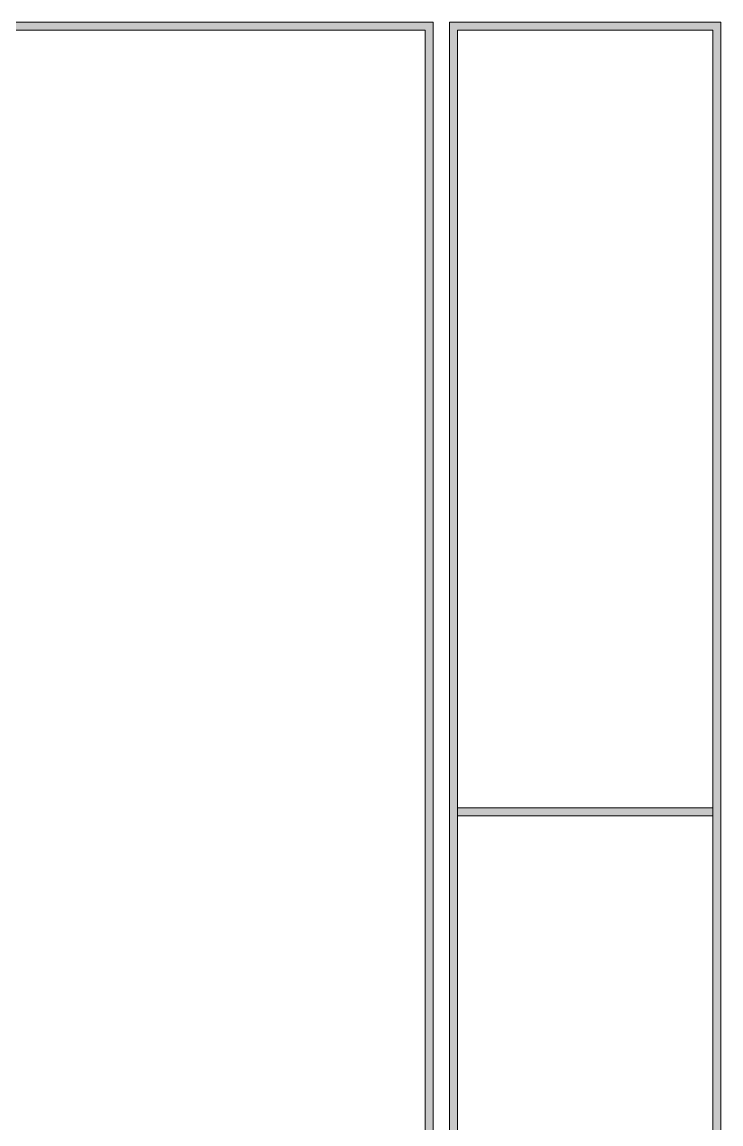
# Model space of a CAD drawing. Header units: inches. Extents: x -26 to 76, y -15 to 22.
# Drawn here: x 64.88 to 75.67, y 2 to 19 of the extents above; entities that cross this region are included whole.
import ezdxf

# ---------------------------------------------------------------- set-up
doc = ezdxf.new("R2010")
doc.units = ezdxf.units.IN
doc.header["$MEASUREMENT"] = 0
doc.layers.add('G-ANNO-TTLB', color=7, linetype='Continuous', lineweight=0)

msp = doc.modelspace()

# ---------------------------------------------------------------- hatches: boundary and pattern name
at = {"layer": 'G-ANNO-TTLB', "true_color": 0xff00ff, "transparency": 33554687}
h = msp.add_hatch(color=6, dxfattribs=at)
edge = h.paths.add_edge_path()
edge.add_spline(control_points=[(71.227, -15.135), (71.227, -15.135), (30.527, -15.135), (30.527, -15.135), (30.527, -15.135), (30.527, 19.001), (30.527, 19.001), (30.527, 19.001), (71.227, 19.001), (71.227, 19.001), (71.227, 19.001), (71.227, -15.135), (71.227, -15.135)], knot_values=[0, 0, 0, 0, 1, 1, 1, 2, 2, 2, 3, 3, 3, 4, 4, 4, 4], degree=3, periodic=0)
edge = h.paths.add_edge_path()
edge.add_spline(control_points=[(30.652, 18.876), (30.652, 18.876), (30.652, -15.01), (30.652, -15.01), (30.652, -15.01), (71.102, -15.01), (71.102, -15.01), (71.102, -15.01), (71.102, 18.876), (71.102, 18.876), (71.102, 18.876), (30.652, 18.876), (30.652, 18.876)], knot_values=[0, 0, 0, 0, 1, 1, 1, 2, 2, 2, 3, 3, 3, 4, 4, 4, 4], degree=3, periodic=0)
edge.add_line((30.652, 18.876), (30.652, 18.876))
h = msp.add_hatch(color=6, dxfattribs=at)
edge = h.paths.add_edge_path()
edge.add_spline(control_points=[(75.666, 19.001), (75.666, 19.001), (75.666, -15.135), (75.666, -15.135), (75.666, -15.135), (71.478, -15.135), (71.478, -15.135), (71.478, -15.135), (71.478, 19.001), (71.478, 19.001), (71.478, 19.001), (75.666, 19.001), (75.666, 19.001)], knot_values=[0, 0, 0, 0, 1, 1, 1, 2, 2, 2, 3, 3, 3, 4, 4, 4, 4], degree=3, periodic=0)
edge = h.paths.add_edge_path()
edge.add_spline(control_points=[(75.541, 18.876), (75.541, 18.876), (71.603, 18.876), (71.603, 18.876), (71.603, 18.876), (71.603, -15.01), (71.603, -15.01), (71.603, -15.01), (75.541, -15.01), (75.541, -15.01), (75.541, -15.01), (75.541, 18.876), (75.541, 18.876)], knot_values=[0, 0, 0, 0, 1, 1, 1, 2, 2, 2, 3, 3, 3, 4, 4, 4, 4], degree=3, periodic=0)
edge.add_line((75.541, 18.876), (75.541, 18.876))
msp.add_hatch(color=6, dxfattribs=at).paths.add_polyline_path([(75.541, 6.749), (71.603, 6.749), (71.603, 6.874), (75.541, 6.874)])

# ---------------------------------------------------------------- linework, layer by layer
at = {"layer": 'G-ANNO-TTLB', "color": 6, "lineweight": 9, "true_color": 0xff00ff}
for p, q in [((71.227, 19.001), (30.527, 19.001)), ((71.102, 18.876), (30.652, 18.876)), ((30.652, 18.876), (71.102, 18.876)), ((71.102, -15.01), (71.102, 18.876)), ((71.102, 18.876), (71.102, -15.01)), ((71.227, -15.135), (71.227, 19.001)), ((75.666, 19.001), (71.478, 19.001)), ((71.478, 19.001), (71.478, -15.135)), ((71.603, -15.01), (71.603, 18.876)), ((71.603, 18.876), (75.541, 18.876)), ((75.541, 18.876), (75.541, -15.01)), ((75.666, -15.135), (75.666, 19.001)), ((71.603, 6.874), (71.603, 6.749)), ((75.541, 6.749), (75.541, 6.874)), ((71.603, 6.749), (75.541, 6.749)), ((71.603, 2.811), (71.603, 2.686)), ((75.541, 2.686), (75.541, 2.811))]:
    msp.add_line(p, q, dxfattribs=at)
at = {"layer": 'G-ANNO-TTLB'}
msp.add_lwpolyline([(75.541, 6.749), (71.603, 6.749), (71.603, 6.874), (75.541, 6.874)], close=True, dxfattribs=at)
for points in [[(71.227, -15.135), (71.227, -15.135), (30.527, -15.135), (30.527, -15.135), (30.527, -15.135), (30.527, 19.001), (30.527, 19.001), (30.527, 19.001), (71.227, 19.001), (71.227, 19.001), (71.227, 19.001), (71.227, -15.135), (71.227, -15.135)], [(30.652, 18.876), (30.652, 18.876), (30.652, -15.01), (30.652, -15.01), (30.652, -15.01), (71.102, -15.01), (71.102, -15.01), (71.102, -15.01), (71.102, 18.876), (71.102, 18.876), (71.102, 18.876), (30.652, 18.876), (30.652, 18.876)], [(75.666, 19.001), (75.666, 19.001), (75.666, -15.135), (75.666, -15.135), (75.666, -15.135), (71.478, -15.135), (71.478, -15.135), (71.478, -15.135), (71.478, 19.001), (71.478, 19.001), (71.478, 19.001), (75.666, 19.001), (75.666, 19.001)], [(75.541, 18.876), (75.541, 18.876), (71.603, 18.876), (71.603, 18.876), (71.603, 18.876), (71.603, -15.01), (71.603, -15.01), (71.603, -15.01), (75.541, -15.01), (75.541, -15.01), (75.541, -15.01), (75.541, 18.876), (75.541, 18.876)]]:
    msp.add_open_spline(points, degree=3, knots=[0, 0, 0, 0, 1, 1, 1, 2, 2, 2, 3, 3, 3, 4, 4, 4, 4], dxfattribs=at)

doc.saveas('drawing.dxf')
